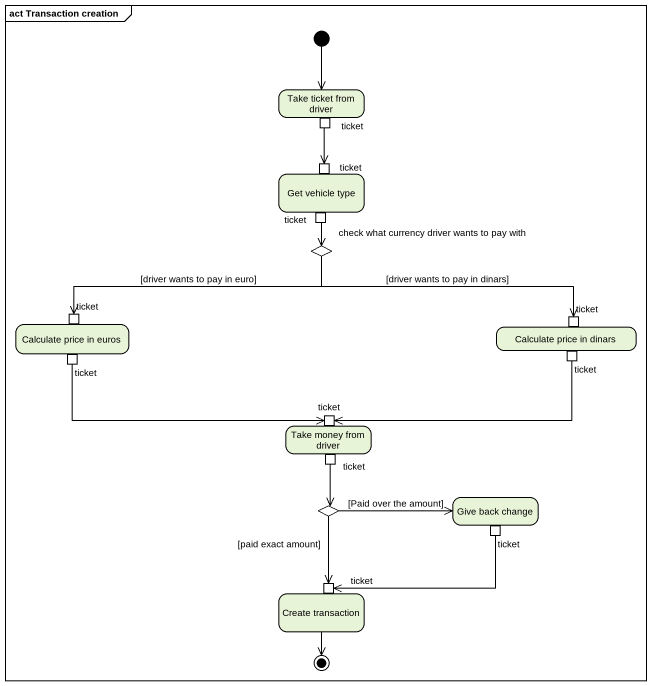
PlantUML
@startuml
mainframe act Transaction creation
hide empty description
state "Take ticket from driver" as Take_ticket_from_driver {
  state ticket <<outputPin>>
}
state "Get vehicle type" as Get_vehicle_type {
  state "ticket" as ticket_2 <<inputPin>>
  state "ticket" as ticket_3 <<outputPin>>
}
state choice1 <<choice>>
state "Calculate price in euros" as Calculate_price_in_euros {
  state "ticket" as ticket_4 <<inputPin>>
  state "ticket" as ticket_6 <<outputPin>>
}
state "Calculate price in dinars" as Calculate_price_in_dinars {
  state "ticket" as ticket_5 <<inputPin>>
  state "ticket" as ticket_7 <<outputPin>>
}
state "Take money from driver" as Take_money_from_driver {
  state "ticket" as ticket_8 <<inputPin>>
  state "ticket" as ticket_9 <<outputPin>>
}
state choice2 <<choice>>
state "Give back change" as Give_back_change {
  state "ticket" as ticket_10 <<outputPin>>
}
state "Create transaction" as Create_transaction {
  state "ticket" as ticket_11 <<inputPin>>
}
[*] --> Take_ticket_from_driver
ticket --> ticket_2
ticket_3 --> choice1 : check what currency driver wants to pay with
choice1 -left-> ticket_4 : [driver wants to pay in euro]
choice1 -right-> ticket_5 : [driver wants to pay in dinars]
ticket_6 -right-> ticket_8
ticket_7 -left-> ticket_8
ticket_9 --> choice2
choice2 -right-> Give_back_change : [Paid over the amount]
choice2 --> ticket_11 : [paid exact amount]
ticket_10 -left-> ticket_11
Create_transaction --> [*]
@enduml
